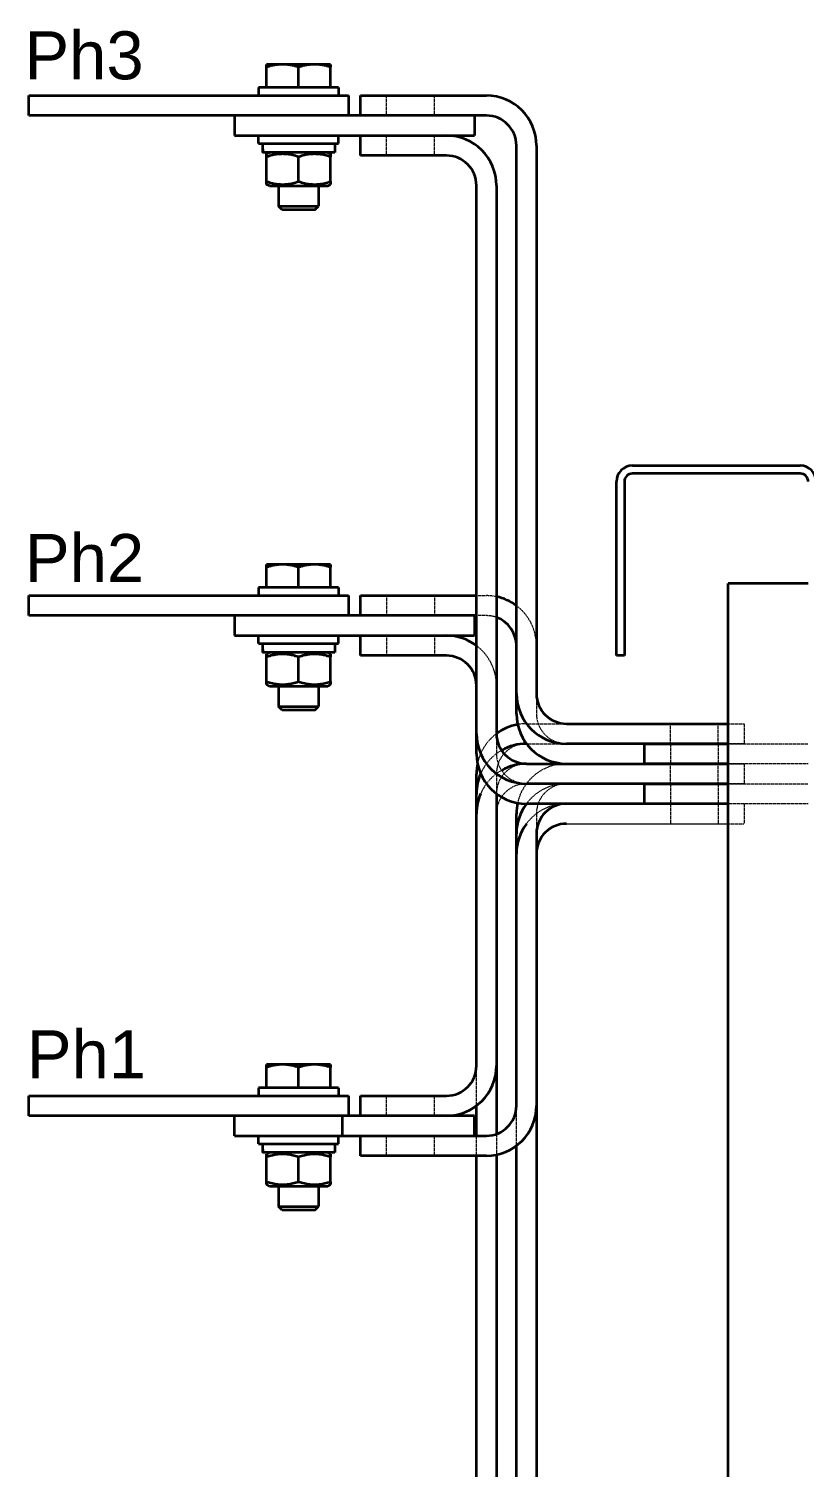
# Model space of a CAD drawing. Header units: millimetres. Extents: x -116965 to 323937, y 291661 to 566926.
# Drawn here: x -13696.1 to -13502.1, y 313733.6 to 314093.1 of the extents above; entities that cross this region are included whole.
import ezdxf

# ---------------------------------------------------------------- set-up
doc = ezdxf.new("R2010")
doc.units = ezdxf.units.MM
doc.linetypes.add('DASHED', pattern=[0.75, 0.5, -0.25])
doc.layers.get('0').update_dxf_attribs({"lineweight": 18})
for name, color, linetype, lineweight in [('Hidden Edges(Schneider)', 7, 'DASHED', 18), ('Symbols(Schneider)', 7, 'Continuous', 18), ('Visible Edges(Schneider)', 7, 'Continuous', 35)]:
    doc.layers.add(name, color=color, linetype=linetype, lineweight=lineweight)
doc.styles.add('schneder_2', font='micross.ttf')

msp = doc.modelspace()

# ---------------------------------------------------------------- linework, layer by layer
for p, q in [((-13561.573145, 313894.417548), (-13542.073145, 313894.417548)), ((-13542.073145, 313894.417548), (-13521.073145, 313894.417548))]:
    msp.add_line(p, q)
at = {"layer": 'Hidden Edges(Schneider)', "ltscale": 0.025733}
for p, q in [((-13606.573145, 314071.417548), (-13606.573145, 314076.417548)), ((-13594.573145, 314071.417548), (-13594.573145, 314076.417548)), ((-13606.573145, 314061.417548), (-13606.573145, 314066.417548)), ((-13594.573145, 314061.417548), (-13594.573145, 314066.417548)), ((-13606.573145, 313951.417548), (-13606.573145, 313946.417548)), ((-13594.573145, 313951.417548), (-13594.573145, 313946.417548)), ((-13606.573145, 313941.417548), (-13606.573145, 313936.417548)), ((-13594.573145, 313941.417548), (-13594.573145, 313936.417548)), ((-13569.073145, 313926.917548), (-13569.073145, 313921.917548)), ((-13535.573145, 313914.417548), (-13535.573145, 313919.417548)), ((-13523.573145, 313914.417548), (-13523.573145, 313919.417548)), ((-13517.073145, 313919.417548), (-13517.073145, 313914.417548)), ((-13579.073145, 313916.917548), (-13579.073145, 313911.917548)), ((-13535.573145, 313914.417548), (-13535.573145, 313909.417548)), ((-13523.573145, 313914.417548), (-13523.573145, 313909.417548)), ((-13579.073145, 313906.917548), (-13579.073145, 313901.917548)), ((-13535.573145, 313904.417548), (-13535.573145, 313909.417548)), ((-13523.573145, 313904.417548), (-13523.573145, 313909.417548)), ((-13517.073145, 313909.417548), (-13517.073145, 313904.417548)), ((-13535.573145, 313904.417548), (-13535.573145, 313899.417548)), ((-13523.573145, 313904.417548), (-13523.573145, 313899.417548)), ((-13569.073145, 313896.917548), (-13569.073145, 313891.917548)), ((-13535.573145, 313899.417548), (-13535.573145, 313894.417548)), ((-13523.573145, 313899.417548), (-13523.573145, 313894.417548)), ((-13517.073145, 313899.417548), (-13517.073145, 313894.417548)), ((-13606.573145, 313821.417548), (-13606.573145, 313826.417548)), ((-13594.573145, 313821.417548), (-13594.573145, 313826.417548)), ((-13606.573145, 313811.417548), (-13606.573145, 313816.417548)), ((-13594.573145, 313811.417548), (-13594.573145, 313816.417548)), ((-13584.073145, 313811.417548), (-13584.073145, 313816.417548))]:
    msp.add_line(p, q, dxfattribs=at)
at = {"layer": 'Hidden Edges(Schneider)', "ltscale": 0.012817}
for p, q in [((-13584.073145, 313951.417548), (-13581.573145, 313951.417548)), ((-13581.573145, 313946.417548), (-13584.073145, 313946.417548))]:
    msp.add_line(p, q, dxfattribs=at)
at = {"layer": 'Hidden Edges(Schneider)', "ltscale": 0.051567}
for p, q in [((-13571.573145, 313919.417548), (-13561.573145, 313919.417548)), ((-13571.573145, 313914.417548), (-13561.573145, 313914.417548)), ((-13584.073145, 313823.917548), (-13584.073145, 313833.917548)), ((-13574.073145, 313813.917548), (-13574.073145, 313823.917548))]:
    msp.add_line(p, q, dxfattribs=at)
at = {"layer": 'Hidden Edges(Schneider)', "ltscale": 0.020567}
for p, q in [((-13521.073145, 313919.417548), (-13517.073145, 313919.417548)), ((-13517.073145, 313914.417548), (-13521.073145, 313914.417548)), ((-13521.073145, 313909.417548), (-13517.073145, 313909.417548)), ((-13517.073145, 313904.417548), (-13521.073145, 313904.417548)), ((-13521.073145, 313894.417548), (-13517.073145, 313894.417548))]:
    msp.add_line(p, q, dxfattribs=at)
at = {"layer": 'Hidden Edges(Schneider)', "ltscale": 0.131234}
for p, q in [((-13521.073145, 313914.417548), (-13501.073145, 313914.417548)), ((-13501.073145, 313909.417548), (-13521.073145, 313909.417548)), ((-13521.073145, 313904.417548), (-13501.073145, 313904.417548)), ((-13501.073145, 313899.417548), (-13521.073145, 313899.417548))]:
    msp.add_line(p, q, dxfattribs=at)
at = {"layer": 'Hidden Edges(Schneider)', "ltscale": 0.026645}
msp.add_line((-13579.073145, 313816.84648), (-13579.073145, 313811.6701), dxfattribs=at)
at = {"layer": 'Hidden Edges(Schneider)', "ltscale": 0.012904}
msp.add_arc((-13581.573145, 313938.917548), 12.5, 78.46304097, 90, dxfattribs=at)
at = {"layer": 'Hidden Edges(Schneider)', "ltscale": 0.013069}
msp.add_arc((-13581.573145, 313938.917548), 7.5, 70.52877937, 90, dxfattribs=at)
at = {"layer": 'Hidden Edges(Schneider)', "ltscale": 0.059788}
for centre, start, end in [((-13581.573145, 313938.917548), 0, 53.13010235), ((-13591.573145, 313928.917548), 0, 53.13010235), ((-13561.573145, 313891.917548), 90, 143.13010236), ((-13561.573145, 313886.917548), 90, 143.13010236)]:
    msp.add_arc(centre, 12.5, start, end, dxfattribs=at)
at = {"layer": 'Hidden Edges(Schneider)', "ltscale": 0.060768}
for centre, start, end in [((-13561.573145, 313921.917548), 180, 270), ((-13571.573145, 313906.917548), 90, 180), ((-13571.573145, 313911.917548), 180, 270), ((-13571.573145, 313901.917548), 90, 180), ((-13571.573145, 313896.917548), 90, 180), ((-13561.573145, 313896.917548), 90, 180)]:
    msp.add_arc(centre, 7.5, start, end, dxfattribs=at)
at = {"layer": 'Hidden Edges(Schneider)', "ltscale": 0.011356}
msp.add_arc((-13571.573145, 313906.917548), 12.5, 90, 100.16371108, dxfattribs=at)
at = {"layer": 'Hidden Edges(Schneider)', "ltscale": 0.046784}
msp.add_arc((-13571.573145, 313906.917548), 12.5, 126.86989765, 168.46304097, dxfattribs=at)
at = {"layer": 'Hidden Edges(Schneider)', "ltscale": 0.041037}
for centre in [(-13571.573145, 313901.917548), (-13571.573145, 313896.917548)]:
    msp.add_arc(centre, 12.5, 119.92643487, 156.42182152, dxfattribs=at)
at = {"layer": 'Hidden Edges(Schneider)', "ltscale": 0.111007}
msp.add_arc((-13561.573145, 313896.917548), 12.5, 90, 167.54384614, dxfattribs=at)
at = {"layer": 'Visible Edges(Schneider)'}
for p, q in [((-13632.573145, 314084.217548), (-13636.573145, 314084.217548)), ((-13636.573145, 314083.503017), (-13636.573145, 314084.217548)), ((-13636.573145, 314078.417548), (-13636.573145, 314083.503017)), ((-13624.573145, 314084.217548), (-13632.573145, 314084.217548)), ((-13628.573145, 314078.417548), (-13628.573145, 314083.503017)), ((-13620.573145, 314084.217548), (-13624.573145, 314084.217548)), ((-13620.573145, 314084.217548), (-13620.573145, 314083.503017)), ((-13620.573145, 314078.417548), (-13620.573145, 314083.503017)), ((-13696.073145, 314071.417548), (-13696.073145, 314076.417548)), ((-13696.073145, 314076.417548), (-13616.073145, 314076.417548)), ((-13618.573145, 314078.417548), (-13638.573145, 314078.417548)), ((-13638.573145, 314078.417548), (-13638.573145, 314076.417548)), ((-13618.573145, 314078.417548), (-13618.573145, 314076.417548)), ((-13616.073145, 314076.417548), (-13616.073145, 314071.417548)), ((-13613.073145, 314071.417548), (-13613.073145, 314076.417548)), ((-13613.073145, 314076.417548), (-13581.573145, 314076.417548)), ((-13616.073145, 314071.417548), (-13696.073145, 314071.417548)), ((-13644.573145, 314071.417548), (-13644.573145, 314066.417548)), ((-13584.573145, 314071.417548), (-13616.073145, 314071.417548)), ((-13581.573145, 314071.417548), (-13613.073145, 314071.417548)), ((-13584.573145, 314071.417548), (-13584.573145, 314066.417548)), ((-13644.573145, 314066.417548), (-13584.573145, 314066.417548)), ((-13638.573145, 314064.417548), (-13638.573145, 314066.417548)), ((-13618.573145, 314064.417548), (-13618.573145, 314066.417548)), ((-13613.073145, 314061.417548), (-13613.073145, 314066.417548)), ((-13613.073145, 314066.417548), (-13591.573145, 314066.417548)), ((-13638.573145, 314064.417548), (-13618.573145, 314064.417548)), ((-13637.623145, 314063.655446), (-13637.623145, 314062.217548)), ((-13637.584988, 314062.217548), (-13637.623145, 314062.217548)), ((-13637.460092, 314062.217548), (-13637.584988, 314062.217548)), ((-13619.523145, 314062.217548), (-13637.460092, 314062.217548)), ((-13635.873145, 314062.217548), (-13636.573145, 314061.813403)), ((-13636.573145, 314061.098872), (-13636.573145, 314061.813403)), ((-13621.273145, 314062.217548), (-13620.573145, 314061.813403)), ((-13620.573145, 314061.813403), (-13620.573145, 314061.098872)), ((-13619.523145, 314064.417548), (-13619.523145, 314062.217548)), ((-13574.073145, 313926.917548), (-13574.073145, 314063.917548)), ((-13569.073145, 314063.917548), (-13569.073145, 313926.917548)), ((-13636.573145, 314054.936225), (-13636.573145, 314061.098872)), ((-13628.573145, 314054.936225), (-13628.573145, 314061.098872)), ((-13620.573145, 314054.936225), (-13620.573145, 314061.098872)), ((-13591.573145, 314061.417548), (-13613.073145, 314061.417548)), ((-13636.573145, 314054.221693), (-13636.573145, 314054.936225)), ((-13620.573145, 314054.936225), (-13620.573145, 314054.221693)), ((-13635.873145, 314053.817548), (-13636.573145, 314054.221693)), ((-13635.873145, 314053.817548), (-13621.273145, 314053.817548)), ((-13633.573145, 314053.817548), (-13633.573145, 314048.737723)), ((-13623.573145, 314053.817548), (-13623.573145, 314048.737723)), ((-13621.273145, 314053.817548), (-13620.573145, 314054.221693)), ((-13584.073145, 313916.917548), (-13584.073145, 314053.917548)), ((-13579.073145, 314053.917548), (-13579.073145, 313916.917548)), ((-13633.573145, 314048.737723), (-13623.573145, 314048.737723)), ((-13632.65297, 314047.817448), (-13633.573145, 314048.737723)), ((-13624.49332, 314047.817448), (-13632.65297, 314047.817448)), ((-13624.49332, 314047.817448), (-13623.573145, 314048.737723)), ((-13545.073145, 313983.917548), (-13503.073145, 313983.917548)), ((-13549.073145, 313936.417548), (-13549.073145, 313979.917548)), ((-13547.073145, 313979.917548), (-13547.073145, 313936.417548)), ((-13503.073145, 313981.917548), (-13545.073145, 313981.917548)), ((-13632.573145, 313959.217548), (-13636.573145, 313959.217548)), ((-13636.573145, 313958.503017), (-13636.573145, 313959.217548)), ((-13636.573145, 313953.417548), (-13636.573145, 313958.503017)), ((-13624.573145, 313959.217548), (-13632.573145, 313959.217548)), ((-13628.573145, 313953.417548), (-13628.573145, 313958.503017)), ((-13620.573145, 313959.217548), (-13624.573145, 313959.217548)), ((-13620.573145, 313959.217548), (-13620.573145, 313958.503017)), ((-13620.573145, 313953.417548), (-13620.573145, 313958.503017)), ((-13505.073145, 313954.417548), (-13521.073145, 313954.417548)), ((-13521.073145, 313613.417548), (-13521.073145, 313954.417548)), ((-13501.073145, 313954.417548), (-13505.073145, 313954.417548)), ((-13696.073145, 313946.417548), (-13696.073145, 313951.417548)), ((-13696.073145, 313951.417548), (-13616.073145, 313951.417548)), ((-13618.573145, 313953.417548), (-13638.573145, 313953.417548)), ((-13638.573145, 313953.417548), (-13638.573145, 313951.417548)), ((-13618.573145, 313953.417548), (-13618.573145, 313951.417548)), ((-13616.073145, 313951.417548), (-13616.073145, 313946.417548)), ((-13613.073145, 313946.417548), (-13613.073145, 313951.417548)), ((-13613.073145, 313951.417548), (-13584.073145, 313951.417548)), ((-13616.073145, 313946.417548), (-13696.073145, 313946.417548)), ((-13644.573145, 313946.417548), (-13644.573145, 313941.417548)), ((-13584.573145, 313946.417548), (-13616.073145, 313946.417548)), ((-13584.073145, 313946.417548), (-13613.073145, 313946.417548)), ((-13584.573145, 313946.417548), (-13584.573145, 313941.417548)), ((-13644.573145, 313941.417548), (-13584.573145, 313941.417548)), ((-13638.573145, 313939.417548), (-13638.573145, 313941.417548)), ((-13638.573145, 313939.417548), (-13618.573145, 313939.417548)), ((-13619.523145, 313939.417548), (-13619.523145, 313937.217548)), ((-13618.573145, 313939.417548), (-13618.573145, 313941.417548)), ((-13613.073145, 313936.417548), (-13613.073145, 313941.417548)), ((-13613.073145, 313941.417548), (-13591.573145, 313941.417548)), ((-13637.623145, 313938.655446), (-13637.623145, 313937.217548)), ((-13637.584988, 313937.217548), (-13637.623145, 313937.217548)), ((-13637.460092, 313937.217548), (-13637.584988, 313937.217548)), ((-13619.523145, 313937.217548), (-13637.460092, 313937.217548)), ((-13635.873145, 313937.217548), (-13636.573145, 313936.813403)), ((-13636.573145, 313936.098872), (-13636.573145, 313936.813403)), ((-13636.573145, 313929.936225), (-13636.573145, 313936.098872)), ((-13628.573145, 313929.936225), (-13628.573145, 313936.098872)), ((-13621.273145, 313937.217548), (-13620.573145, 313936.813403)), ((-13620.573145, 313936.813403), (-13620.573145, 313936.098872)), ((-13620.573145, 313929.936225), (-13620.573145, 313936.098872)), ((-13591.573145, 313936.417548), (-13613.073145, 313936.417548)), ((-13547.073145, 313936.417548), (-13549.073145, 313936.417548)), ((-13636.573145, 313929.221693), (-13636.573145, 313929.936225)), ((-13635.873145, 313928.817548), (-13636.573145, 313929.221693)), ((-13635.873145, 313928.817548), (-13621.273145, 313928.817548)), ((-13633.573145, 313928.817548), (-13633.573145, 313923.737723)), ((-13623.573145, 313928.817548), (-13623.573145, 313923.737723)), ((-13621.273145, 313928.817548), (-13620.573145, 313929.221693)), ((-13620.573145, 313929.936225), (-13620.573145, 313929.221693)), ((-13574.073145, 313921.917548), (-13574.073145, 313926.917548)), ((-13633.573145, 313923.737723), (-13623.573145, 313923.737723)), ((-13632.65297, 313922.817448), (-13633.573145, 313923.737723)), ((-13624.49332, 313922.817448), (-13632.65297, 313922.817448)), ((-13624.49332, 313922.817448), (-13623.573145, 313923.737723)), ((-13561.573145, 313919.417548), (-13521.073145, 313919.417548)), ((-13584.073145, 313911.917548), (-13584.073145, 313916.917548)), ((-13521.073145, 313914.417548), (-13561.573145, 313914.417548)), ((-13542.073145, 313909.417548), (-13542.073145, 313914.417548)), ((-13542.073145, 313914.417548), (-13521.073145, 313914.417548)), ((-13584.073145, 313901.917548), (-13584.073145, 313906.917548)), ((-13571.573145, 313909.417548), (-13521.073145, 313909.417548)), ((-13521.073145, 313909.417548), (-13542.073145, 313909.417548)), ((-13521.073145, 313904.417548), (-13571.573145, 313904.417548)), ((-13542.073145, 313899.417548), (-13542.073145, 313904.417548)), ((-13542.073145, 313904.417548), (-13521.073145, 313904.417548)), ((-13584.073145, 313833.917548), (-13584.073145, 313901.917548)), ((-13579.073145, 313901.917548), (-13579.073145, 313833.917548)), ((-13574.073145, 313891.917548), (-13574.073145, 313896.917548)), ((-13542.073145, 313899.417548), (-13571.573145, 313899.417548)), ((-13521.073145, 313899.417548), (-13542.073145, 313899.417548)), ((-13574.073145, 313823.917548), (-13574.073145, 313891.917548)), ((-13569.073145, 313891.917548), (-13569.073145, 313823.917548)), ((-13632.573145, 313834.217548), (-13636.573145, 313834.217548)), ((-13636.573145, 313833.503017), (-13636.573145, 313834.217548)), ((-13636.573145, 313828.417548), (-13636.573145, 313833.503017)), ((-13624.573145, 313834.217548), (-13632.573145, 313834.217548)), ((-13628.573145, 313828.417548), (-13628.573145, 313833.503017)), ((-13620.573145, 313834.217548), (-13624.573145, 313834.217548)), ((-13620.573145, 313834.217548), (-13620.573145, 313833.503017)), ((-13620.573145, 313828.417548), (-13620.573145, 313833.503017)), ((-13579.073145, 313833.917548), (-13579.073145, 313816.84648)), ((-13618.573145, 313828.417548), (-13638.573145, 313828.417548)), ((-13638.573145, 313828.417548), (-13638.573145, 313826.417548)), ((-13618.573145, 313828.417548), (-13618.573145, 313826.417548)), ((-13696.073145, 313821.417548), (-13696.073145, 313826.417548)), ((-13696.073145, 313826.417548), (-13616.073145, 313826.417548)), ((-13616.073145, 313826.417548), (-13616.073145, 313821.417548)), ((-13613.073145, 313821.417548), (-13613.073145, 313826.417548)), ((-13613.073145, 313826.417548), (-13591.573145, 313826.417548)), ((-13616.073145, 313821.417548), (-13696.073145, 313821.417548)), ((-13644.573145, 313816.417548), (-13644.573145, 313821.417548)), ((-13617.573145, 313816.417548), (-13617.573145, 313821.417548)), ((-13584.573145, 313821.417548), (-13616.073145, 313821.417548)), ((-13584.573145, 313816.417548), (-13584.573145, 313821.417548)), ((-13584.073145, 313816.417548), (-13584.073145, 313823.917548)), ((-13569.073145, 313823.917548), (-13569.073145, 313698.917548)), ((-13644.573145, 313816.417548), (-13617.573145, 313816.417548)), ((-13638.573145, 313814.417548), (-13638.573145, 313816.417548)), ((-13638.573145, 313814.417548), (-13618.573145, 313814.417548)), ((-13637.623145, 313813.655446), (-13637.623145, 313812.217548)), ((-13619.523145, 313814.417548), (-13619.523145, 313812.217548)), ((-13618.573145, 313814.417548), (-13618.573145, 313816.417548)), ((-13617.573145, 313816.417548), (-13584.573145, 313816.417548)), ((-13613.073145, 313811.417548), (-13613.073145, 313816.417548)), ((-13584.573145, 313816.417548), (-13581.573145, 313816.417548)), ((-13574.073145, 313698.917548), (-13574.073145, 313813.917548)), ((-13637.584988, 313812.217548), (-13637.623145, 313812.217548)), ((-13637.460092, 313812.217548), (-13637.584988, 313812.217548)), ((-13619.523145, 313812.217548), (-13637.460092, 313812.217548)), ((-13635.873145, 313812.217548), (-13636.573145, 313811.813403)), ((-13636.573145, 313811.098872), (-13636.573145, 313811.813403)), ((-13636.573145, 313804.936225), (-13636.573145, 313811.098872)), ((-13628.573145, 313804.936225), (-13628.573145, 313811.098872)), ((-13621.273145, 313812.217548), (-13620.573145, 313811.813403)), ((-13620.573145, 313811.813403), (-13620.573145, 313811.098872)), ((-13620.573145, 313804.936225), (-13620.573145, 313811.098872)), ((-13581.573145, 313811.417548), (-13613.073145, 313811.417548)), ((-13584.073145, 313708.917548), (-13584.073145, 313811.417548)), ((-13579.073145, 313811.6701), (-13579.073145, 313708.917548)), ((-13636.573145, 313804.221693), (-13636.573145, 313804.936225)), ((-13635.873145, 313803.817548), (-13636.573145, 313804.221693)), ((-13635.873145, 313803.817548), (-13621.273145, 313803.817548)), ((-13633.573145, 313803.817548), (-13633.573145, 313798.737723)), ((-13623.573145, 313803.817548), (-13623.573145, 313798.737723)), ((-13621.273145, 313803.817548), (-13620.573145, 313804.221693)), ((-13620.573145, 313804.936225), (-13620.573145, 313804.221693)), ((-13633.573145, 313798.737723), (-13623.573145, 313798.737723)), ((-13632.65297, 313797.817448), (-13633.573145, 313798.737723)), ((-13624.49332, 313797.817448), (-13632.65297, 313797.817448)), ((-13624.49332, 313797.817448), (-13623.573145, 313798.737723))]:
    msp.add_line(p, q, dxfattribs=at)
at = {"layer": 'Visible Edges(Schneider)', "flags": 128}
for points in [[(-13632.573145, 314084.217548), (-13632.733485, 314084.216311), (-13632.893448, 314084.212615), (-13633.053162, 314084.206475), (-13633.212753, 314084.197907), (-13633.372348, 314084.186919), (-13633.532072, 314084.173516), (-13633.692046, 314084.157702), (-13633.852395, 314084.139473), (-13634.013243, 314084.118824), (-13634.174711, 314084.095745), (-13634.336926, 314084.070223), (-13634.500011, 314084.042242), (-13634.664094, 314084.01178), (-13634.829301, 314083.978814), (-13634.995762, 314083.943313), (-13635.16361, 314083.905247), (-13635.332978, 314083.864578), (-13635.504005, 314083.821265), (-13635.67683, 314083.775263), (-13635.851599, 314083.726523), (-13636.028459, 314083.67499), (-13636.207564, 314083.620605), (-13636.389071, 314083.563304), (-13636.573145, 314083.503017)], [(-13628.573145, 314083.503017), (-13628.757219, 314083.563304), (-13628.938727, 314083.620605), (-13629.117831, 314083.67499), (-13629.294692, 314083.726523), (-13629.46946, 314083.775263), (-13629.642286, 314083.821265), (-13629.813312, 314083.864578), (-13629.982681, 314083.905247), (-13630.150528, 314083.943313), (-13630.31699, 314083.978814), (-13630.482197, 314084.01178), (-13630.646279, 314084.042242), (-13630.809364, 314084.070223), (-13630.971579, 314084.095745), (-13631.133048, 314084.118824), (-13631.293895, 314084.139473), (-13631.454244, 314084.157702), (-13631.614219, 314084.173516), (-13631.773942, 314084.186919), (-13631.933537, 314084.197907), (-13632.093128, 314084.206475), (-13632.252842, 314084.212615), (-13632.412805, 314084.216311), (-13632.573145, 314084.217548)], [(-13624.573145, 314084.217548), (-13624.733485, 314084.216311), (-13624.893448, 314084.212615), (-13625.053162, 314084.206475), (-13625.212753, 314084.197907), (-13625.372349, 314084.186919), (-13625.532072, 314084.173516), (-13625.692046, 314084.157702), (-13625.852395, 314084.139473), (-13626.013243, 314084.118824), (-13626.174711, 314084.095745), (-13626.336926, 314084.070223), (-13626.500011, 314084.042242), (-13626.664094, 314084.01178), (-13626.829301, 314083.978814), (-13626.995762, 314083.943313), (-13627.16361, 314083.905247), (-13627.332978, 314083.864578), (-13627.504005, 314083.821265), (-13627.67683, 314083.775263), (-13627.851599, 314083.726523), (-13628.028459, 314083.67499), (-13628.207564, 314083.620605), (-13628.389071, 314083.563304), (-13628.573145, 314083.503017)], [(-13620.573145, 314083.503017), (-13620.757219, 314083.563304), (-13620.938727, 314083.620605), (-13621.117831, 314083.67499), (-13621.294691, 314083.726523), (-13621.46946, 314083.775263), (-13621.642286, 314083.821265), (-13621.813312, 314083.864578), (-13621.98268, 314083.905247), (-13622.150528, 314083.943313), (-13622.31699, 314083.978814), (-13622.482197, 314084.01178), (-13622.646279, 314084.042242), (-13622.809365, 314084.070223), (-13622.971579, 314084.095745), (-13623.133048, 314084.118824), (-13623.293895, 314084.139473), (-13623.454245, 314084.157702), (-13623.614219, 314084.173516), (-13623.773942, 314084.186919), (-13623.933537, 314084.197907), (-13624.093129, 314084.206475), (-13624.252842, 314084.212615), (-13624.412805, 314084.216311), (-13624.573145, 314084.217548)], [(-13628.573145, 314061.098872), (-13628.951226, 314061.220325), (-13629.316776, 314061.328658), (-13629.671344, 314061.424636), (-13630.01635, 314061.508918), (-13630.3531, 314061.582069), (-13630.682809, 314061.644565), (-13631.006613, 314061.696805), (-13631.325589, 314061.739118), (-13631.640758, 314061.771764), (-13631.953106, 314061.794943), (-13632.26359, 314061.808795), (-13632.573145, 314061.813403), (-13632.8827, 314061.808795), (-13633.193184, 314061.794943), (-13633.505532, 314061.771764), (-13633.820702, 314061.739118), (-13634.139677, 314061.696805), (-13634.463482, 314061.644565), (-13634.79319, 314061.582069), (-13635.12994, 314061.508918), (-13635.474946, 314061.424636), (-13635.829515, 314061.328658), (-13636.195065, 314061.220325), (-13636.573145, 314061.098872)], [(-13620.573145, 314061.098872), (-13620.951226, 314061.220325), (-13621.316776, 314061.328658), (-13621.671345, 314061.424636), (-13622.01635, 314061.508918), (-13622.3531, 314061.582069), (-13622.682809, 314061.644565), (-13623.006613, 314061.696805), (-13623.325589, 314061.739118), (-13623.640758, 314061.771764), (-13623.953106, 314061.794943), (-13624.26359, 314061.808795), (-13624.573145, 314061.813403), (-13624.882701, 314061.808795), (-13625.193184, 314061.794943), (-13625.505532, 314061.771764), (-13625.820702, 314061.739118), (-13626.139677, 314061.696805), (-13626.463482, 314061.644565), (-13626.79319, 314061.582069), (-13627.12994, 314061.508918), (-13627.474946, 314061.424636), (-13627.829515, 314061.328658), (-13628.195065, 314061.220325), (-13628.573145, 314061.098872)], [(-13636.573145, 314054.936225), (-13636.195065, 314054.814771), (-13635.829515, 314054.706439), (-13635.474946, 314054.610461), (-13635.12994, 314054.526178), (-13634.79319, 314054.453028), (-13634.463482, 314054.390531), (-13634.139677, 314054.338291), (-13633.820702, 314054.295978), (-13633.505532, 314054.263332), (-13633.193184, 314054.240153), (-13632.8827, 314054.226302), (-13632.573145, 314054.221693), (-13632.26359, 314054.226302), (-13631.953106, 314054.240153), (-13631.640758, 314054.263332), (-13631.325589, 314054.295978), (-13631.006613, 314054.338291), (-13630.682809, 314054.390531), (-13630.3531, 314054.453028), (-13630.01635, 314054.526178), (-13629.671344, 314054.610461), (-13629.316776, 314054.706439), (-13628.951226, 314054.814771), (-13628.573145, 314054.936225)], [(-13628.573145, 314054.936225), (-13628.195065, 314054.814771), (-13627.829515, 314054.706439), (-13627.474946, 314054.610461), (-13627.12994, 314054.526178), (-13626.79319, 314054.453028), (-13626.463482, 314054.390531), (-13626.139677, 314054.338291), (-13625.820702, 314054.295978), (-13625.505532, 314054.263332), (-13625.193184, 314054.240153), (-13624.882701, 314054.226302), (-13624.573145, 314054.221693), (-13624.26359, 314054.226302), (-13623.953106, 314054.240153), (-13623.640758, 314054.263332), (-13623.325589, 314054.295978), (-13623.006613, 314054.338291), (-13622.682809, 314054.390531), (-13622.3531, 314054.453028), (-13622.01635, 314054.526178), (-13621.671345, 314054.610461), (-13621.316776, 314054.706439), (-13620.951226, 314054.814771), (-13620.573145, 314054.936225)], [(-13632.573145, 313959.217548), (-13632.733485, 313959.216311), (-13632.893448, 313959.212615), (-13633.053162, 313959.206475), (-13633.212753, 313959.197907), (-13633.372348, 313959.186919), (-13633.532072, 313959.173516), (-13633.692046, 313959.157702), (-13633.852395, 313959.139473), (-13634.013243, 313959.118824), (-13634.174711, 313959.095745), (-13634.336926, 313959.070223), (-13634.500011, 313959.042242), (-13634.664094, 313959.01178), (-13634.829301, 313958.978814), (-13634.995762, 313958.943313), (-13635.16361, 313958.905247), (-13635.332978, 313958.864578), (-13635.504005, 313958.821265), (-13635.67683, 313958.775263), (-13635.851599, 313958.726523), (-13636.028459, 313958.67499), (-13636.207564, 313958.620605), (-13636.389071, 313958.563304), (-13636.573145, 313958.503017)], [(-13628.573145, 313958.503017), (-13628.757219, 313958.563304), (-13628.938727, 313958.620605), (-13629.117831, 313958.67499), (-13629.294692, 313958.726523), (-13629.46946, 313958.775263), (-13629.642286, 313958.821265), (-13629.813312, 313958.864578), (-13629.982681, 313958.905247), (-13630.150528, 313958.943313), (-13630.31699, 313958.978814), (-13630.482197, 313959.01178), (-13630.646279, 313959.042242), (-13630.809364, 313959.070223), (-13630.971579, 313959.095745), (-13631.133048, 313959.118824), (-13631.293895, 313959.139473), (-13631.454244, 313959.157702), (-13631.614219, 313959.173516), (-13631.773942, 313959.186919), (-13631.933537, 313959.197907), (-13632.093128, 313959.206475), (-13632.252842, 313959.212615), (-13632.412805, 313959.216311), (-13632.573145, 313959.217548)], [(-13624.573145, 313959.217548), (-13624.733485, 313959.216311), (-13624.893448, 313959.212615), (-13625.053162, 313959.206475), (-13625.212753, 313959.197907), (-13625.372349, 313959.186919), (-13625.532072, 313959.173516), (-13625.692046, 313959.157702), (-13625.852395, 313959.139473), (-13626.013243, 313959.118824), (-13626.174711, 313959.095745), (-13626.336926, 313959.070223), (-13626.500011, 313959.042242), (-13626.664094, 313959.01178), (-13626.829301, 313958.978814), (-13626.995762, 313958.943313), (-13627.16361, 313958.905247), (-13627.332978, 313958.864578), (-13627.504005, 313958.821265), (-13627.67683, 313958.775263), (-13627.851599, 313958.726523), (-13628.028459, 313958.67499), (-13628.207564, 313958.620605), (-13628.389071, 313958.563304), (-13628.573145, 313958.503017)], [(-13620.573145, 313958.503017), (-13620.757219, 313958.563304), (-13620.938727, 313958.620605), (-13621.117831, 313958.67499), (-13621.294691, 313958.726523), (-13621.46946, 313958.775263), (-13621.642286, 313958.821265), (-13621.813312, 313958.864578), (-13621.98268, 313958.905247), (-13622.150528, 313958.943313), (-13622.31699, 313958.978814), (-13622.482197, 313959.01178), (-13622.646279, 313959.042242), (-13622.809365, 313959.070223), (-13622.971579, 313959.095745), (-13623.133048, 313959.118824), (-13623.293895, 313959.139473), (-13623.454245, 313959.157702), (-13623.614219, 313959.173516), (-13623.773942, 313959.186919), (-13623.933537, 313959.197907), (-13624.093129, 313959.206475), (-13624.252842, 313959.212615), (-13624.412805, 313959.216311), (-13624.573145, 313959.217548)], [(-13628.573145, 313936.098872), (-13628.951226, 313936.220325), (-13629.316776, 313936.328658), (-13629.671344, 313936.424636), (-13630.01635, 313936.508918), (-13630.3531, 313936.582069), (-13630.682809, 313936.644565), (-13631.006613, 313936.696805), (-13631.325589, 313936.739118), (-13631.640758, 313936.771764), (-13631.953106, 313936.794943), (-13632.26359, 313936.808795), (-13632.573145, 313936.813403), (-13632.8827, 313936.808795), (-13633.193184, 313936.794943), (-13633.505532, 313936.771764), (-13633.820702, 313936.739118), (-13634.139677, 313936.696805), (-13634.463482, 313936.644565), (-13634.79319, 313936.582069), (-13635.12994, 313936.508918), (-13635.474946, 313936.424636), (-13635.829515, 313936.328658), (-13636.195065, 313936.220325), (-13636.573145, 313936.098872)], [(-13620.573145, 313936.098872), (-13620.951226, 313936.220325), (-13621.316776, 313936.328658), (-13621.671345, 313936.424636), (-13622.01635, 313936.508918), (-13622.3531, 313936.582069), (-13622.682809, 313936.644565), (-13623.006613, 313936.696805), (-13623.325589, 313936.739118), (-13623.640758, 313936.771764), (-13623.953106, 313936.794943), (-13624.26359, 313936.808795), (-13624.573145, 313936.813403), (-13624.882701, 313936.808795), (-13625.193184, 313936.794943), (-13625.505532, 313936.771764), (-13625.820702, 313936.739118), (-13626.139677, 313936.696805), (-13626.463482, 313936.644565), (-13626.79319, 313936.582069), (-13627.12994, 313936.508918), (-13627.474946, 313936.424636), (-13627.829515, 313936.328658), (-13628.195065, 313936.220325), (-13628.573145, 313936.098872)], [(-13636.573145, 313929.936225), (-13636.195065, 313929.814771), (-13635.829515, 313929.706439), (-13635.474946, 313929.610461), (-13635.12994, 313929.526178), (-13634.79319, 313929.453028), (-13634.463482, 313929.390531), (-13634.139677, 313929.338291), (-13633.820702, 313929.295978), (-13633.505532, 313929.263332), (-13633.193184, 313929.240153), (-13632.8827, 313929.226302), (-13632.573145, 313929.221693), (-13632.26359, 313929.226302), (-13631.953106, 313929.240153), (-13631.640758, 313929.263332), (-13631.325589, 313929.295978), (-13631.006613, 313929.338291), (-13630.682809, 313929.390531), (-13630.3531, 313929.453028), (-13630.01635, 313929.526178), (-13629.671344, 313929.610461), (-13629.316776, 313929.706439), (-13628.951226, 313929.814771), (-13628.573145, 313929.936225)], [(-13628.573145, 313929.936225), (-13628.195065, 313929.814771), (-13627.829515, 313929.706439), (-13627.474946, 313929.610461), (-13627.12994, 313929.526178), (-13626.79319, 313929.453028), (-13626.463482, 313929.390531), (-13626.139677, 313929.338291), (-13625.820702, 313929.295978), (-13625.505532, 313929.263332), (-13625.193184, 313929.240153), (-13624.882701, 313929.226302), (-13624.573145, 313929.221693), (-13624.26359, 313929.226302), (-13623.953106, 313929.240153), (-13623.640758, 313929.263332), (-13623.325589, 313929.295978), (-13623.006613, 313929.338291), (-13622.682809, 313929.390531), (-13622.3531, 313929.453028), (-13622.01635, 313929.526178), (-13621.671345, 313929.610461), (-13621.316776, 313929.706439), (-13620.951226, 313929.814771), (-13620.573145, 313929.936225)], [(-13632.573145, 313834.217548), (-13632.733485, 313834.216311), (-13632.893448, 313834.212615), (-13633.053162, 313834.206475), (-13633.212753, 313834.197907), (-13633.372348, 313834.186919), (-13633.532072, 313834.173516), (-13633.692046, 313834.157702), (-13633.852395, 313834.139473), (-13634.013243, 313834.118824), (-13634.174711, 313834.095745), (-13634.336926, 313834.070223), (-13634.500011, 313834.042242), (-13634.664094, 313834.01178), (-13634.829301, 313833.978814), (-13634.995762, 313833.943313), (-13635.16361, 313833.905247), (-13635.332978, 313833.864578), (-13635.504005, 313833.821265), (-13635.67683, 313833.775263), (-13635.851599, 313833.726523), (-13636.028459, 313833.67499), (-13636.207564, 313833.620605), (-13636.389071, 313833.563304), (-13636.573145, 313833.503017)], [(-13628.573145, 313833.503017), (-13628.757219, 313833.563304), (-13628.938727, 313833.620605), (-13629.117831, 313833.67499), (-13629.294692, 313833.726523), (-13629.46946, 313833.775263), (-13629.642286, 313833.821265), (-13629.813312, 313833.864578), (-13629.982681, 313833.905247), (-13630.150528, 313833.943313), (-13630.31699, 313833.978814), (-13630.482197, 313834.01178), (-13630.646279, 313834.042242), (-13630.809364, 313834.070223), (-13630.971579, 313834.095745), (-13631.133048, 313834.118824), (-13631.293895, 313834.139473), (-13631.454244, 313834.157702), (-13631.614219, 313834.173516), (-13631.773942, 313834.186919), (-13631.933537, 313834.197907), (-13632.093128, 313834.206475), (-13632.252842, 313834.212615), (-13632.412805, 313834.216311), (-13632.573145, 313834.217548)], [(-13624.573145, 313834.217548), (-13624.733485, 313834.216311), (-13624.893448, 313834.212615), (-13625.053162, 313834.206475), (-13625.212753, 313834.197907), (-13625.372349, 313834.186919), (-13625.532072, 313834.173516), (-13625.692046, 313834.157702), (-13625.852395, 313834.139473), (-13626.013243, 313834.118824), (-13626.174711, 313834.095745), (-13626.336926, 313834.070223), (-13626.500011, 313834.042242), (-13626.664094, 313834.01178), (-13626.829301, 313833.978814), (-13626.995762, 313833.943313), (-13627.16361, 313833.905247), (-13627.332978, 313833.864578), (-13627.504005, 313833.821265), (-13627.67683, 313833.775263), (-13627.851599, 313833.726523), (-13628.028459, 313833.67499), (-13628.207564, 313833.620605), (-13628.389071, 313833.563304), (-13628.573145, 313833.503017)], [(-13620.573145, 313833.503017), (-13620.757219, 313833.563304), (-13620.938727, 313833.620605), (-13621.117831, 313833.67499), (-13621.294691, 313833.726523), (-13621.46946, 313833.775263), (-13621.642286, 313833.821265), (-13621.813312, 313833.864578), (-13621.98268, 313833.905247), (-13622.150528, 313833.943313), (-13622.31699, 313833.978814), (-13622.482197, 313834.01178), (-13622.646279, 313834.042242), (-13622.809365, 313834.070223), (-13622.971579, 313834.095745), (-13623.133048, 313834.118824), (-13623.293895, 313834.139473), (-13623.454245, 313834.157702), (-13623.614219, 313834.173516), (-13623.773942, 313834.186919), (-13623.933537, 313834.197907), (-13624.093129, 313834.206475), (-13624.252842, 313834.212615), (-13624.412805, 313834.216311), (-13624.573145, 313834.217548)], [(-13628.573145, 313811.098872), (-13628.951226, 313811.220325), (-13629.316776, 313811.328658), (-13629.671344, 313811.424636), (-13630.01635, 313811.508918), (-13630.3531, 313811.582069), (-13630.682809, 313811.644565), (-13631.006613, 313811.696805), (-13631.325589, 313811.739118), (-13631.640758, 313811.771764), (-13631.953106, 313811.794943), (-13632.26359, 313811.808795), (-13632.573145, 313811.813403), (-13632.8827, 313811.808795), (-13633.193184, 313811.794943), (-13633.505532, 313811.771764), (-13633.820702, 313811.739118), (-13634.139677, 313811.696805), (-13634.463482, 313811.644565), (-13634.79319, 313811.582069), (-13635.12994, 313811.508918), (-13635.474946, 313811.424636), (-13635.829515, 313811.328658), (-13636.195065, 313811.220325), (-13636.573145, 313811.098872)], [(-13620.573145, 313811.098872), (-13620.951226, 313811.220325), (-13621.316776, 313811.328658), (-13621.671345, 313811.424636), (-13622.01635, 313811.508918), (-13622.3531, 313811.582069), (-13622.682809, 313811.644565), (-13623.006613, 313811.696805), (-13623.325589, 313811.739118), (-13623.640758, 313811.771764), (-13623.953106, 313811.794943), (-13624.26359, 313811.808795), (-13624.573145, 313811.813403), (-13624.882701, 313811.808795), (-13625.193184, 313811.794943), (-13625.505532, 313811.771764), (-13625.820702, 313811.739118), (-13626.139677, 313811.696805), (-13626.463482, 313811.644565), (-13626.79319, 313811.582069), (-13627.12994, 313811.508918), (-13627.474946, 313811.424636), (-13627.829515, 313811.328658), (-13628.195065, 313811.220325), (-13628.573145, 313811.098872)], [(-13636.573145, 313804.936225), (-13636.195065, 313804.814771), (-13635.829515, 313804.706439), (-13635.474946, 313804.610461), (-13635.12994, 313804.526178), (-13634.79319, 313804.453028), (-13634.463482, 313804.390531), (-13634.139677, 313804.338291), (-13633.820702, 313804.295978), (-13633.505532, 313804.263332), (-13633.193184, 313804.240153), (-13632.8827, 313804.226302), (-13632.573145, 313804.221693), (-13632.26359, 313804.226302), (-13631.953106, 313804.240153), (-13631.640758, 313804.263332), (-13631.325589, 313804.295978), (-13631.006613, 313804.338291), (-13630.682809, 313804.390531), (-13630.3531, 313804.453028), (-13630.01635, 313804.526178), (-13629.671344, 313804.610461), (-13629.316776, 313804.706439), (-13628.951226, 313804.814771), (-13628.573145, 313804.936225)], [(-13628.573145, 313804.936225), (-13628.195065, 313804.814771), (-13627.829515, 313804.706439), (-13627.474946, 313804.610461), (-13627.12994, 313804.526178), (-13626.79319, 313804.453028), (-13626.463482, 313804.390531), (-13626.139677, 313804.338291), (-13625.820702, 313804.295978), (-13625.505532, 313804.263332), (-13625.193184, 313804.240153), (-13624.882701, 313804.226302), (-13624.573145, 313804.221693), (-13624.26359, 313804.226302), (-13623.953106, 313804.240153), (-13623.640758, 313804.263332), (-13623.325589, 313804.295978), (-13623.006613, 313804.338291), (-13622.682809, 313804.390531), (-13622.3531, 313804.453028), (-13622.01635, 313804.526178), (-13621.671345, 313804.610461), (-13621.316776, 313804.706439), (-13620.951226, 313804.814771), (-13620.573145, 313804.936225)]]:
    msp.add_lwpolyline(points, dxfattribs=at)
at = {"layer": 'Visible Edges(Schneider)'}
for centre, radius, start, end in [((-13581.573145, 314063.917548), 12.5, 0, 90), ((-13581.573145, 314063.917548), 7.5, 0, 90), ((-13591.573145, 314053.917548), 12.5, 0, 90), ((-13591.573145, 314053.917548), 7.5, 0, 90), ((-13545.073145, 313979.917548), 4, 90, 180), ((-13503.073145, 313979.917548), 4, 0, 90), ((-13545.073145, 313979.917548), 2, 90, 180), ((-13503.073145, 313979.917548), 2, 0, 90), ((-13581.573145, 313938.917548), 12.5, 53.13010235, 78.46304097), ((-13581.573145, 313938.917548), 7.5, 0, 70.52877937), ((-13591.573145, 313928.917548), 12.5, 53.13010235, 90), ((-13591.573145, 313928.917548), 7.5, 0, 90), ((-13561.573145, 313926.917548), 12.5, 180, 270), ((-13561.573145, 313926.917548), 7.5, 180, 270), ((-13561.573145, 313921.917548), 12.5, 180, 270), ((-13571.573145, 313906.917548), 12.5, 100.16371108, 126.86989765), ((-13571.573145, 313916.917548), 12.5, 180, 270), ((-13571.573145, 313916.917548), 7.5, 180, 270), ((-13571.573145, 313901.917548), 12.5, 90, 119.92643487), ((-13571.573145, 313911.917548), 12.5, 180, 270), ((-13571.573145, 313906.917548), 12.5, 168.46304097, 180), ((-13571.573145, 313901.917548), 12.5, 156.42182152, 180), ((-13571.573145, 313896.917548), 12.5, 90, 119.92643487), ((-13571.573145, 313896.917548), 12.5, 156.42182152, 180), ((-13561.573145, 313896.917548), 12.5, 167.54384614, 180), ((-13561.573145, 313891.917548), 12.5, 143.13010236, 180), ((-13561.573145, 313891.917548), 7.5, 90, 180), ((-13561.573145, 313886.917548), 12.5, 143.13010236, 180), ((-13561.573145, 313886.917548), 7.5, 90, 180), ((-13591.573145, 313833.917548), 12.5, 270, 0), ((-13591.573145, 313833.917548), 7.5, 270, 0), ((-13581.573145, 313823.917548), 12.5, 270, 0), ((-13581.573145, 313823.917548), 7.5, 270, 0)]:
    msp.add_arc(centre, radius, start, end, dxfattribs=at)
for centre, start_param, end_param in [((-13628.573145, 314063.655446), 1.5221583678, 1.6626570221), ((-13628.573145, 314065.179651), 1.6194342858, 1.7609085793), ((-13628.573145, 313938.655446), 1.5221583678, 1.6626570221), ((-13628.573145, 313940.179651), 1.6194342858, 1.7609085793), ((-13628.573145, 313813.655446), 1.5221583678, 1.6626570221), ((-13628.573145, 313815.179651), 1.6194342858, 1.7609085793)]:
    msp.add_ellipse(centre, major_axis=(0, 15.67506), ratio=0.5773502692, start_param=start_param, end_param=end_param, dxfattribs=at)

# ---------------------------------------------------------------- texts
at = {"layer": 'Symbols(Schneider)', "color": 7, "char_height": 12.00000048, "width": 29.82857466, "attachment_point": 1, "style": 'schneder_2'}
for s, insert in [('{\\fMicrosoft Sans Serif|b0|i0;\\H12.0000;Ph3}', (-13697.15283, 314092.473785)), ('{\\fMicrosoft Sans Serif|b0|i0;\\H12.0000;Ph2}', (-13697.026943, 313966.822355)), ('{\\fMicrosoft Sans Serif|b0|i0;\\H12.0000;Ph1}', (-13696.544688, 313842.765407))]:
    msp.add_mtext(s, dxfattribs=dict(at, insert=insert))

doc.saveas('drawing.dxf')
